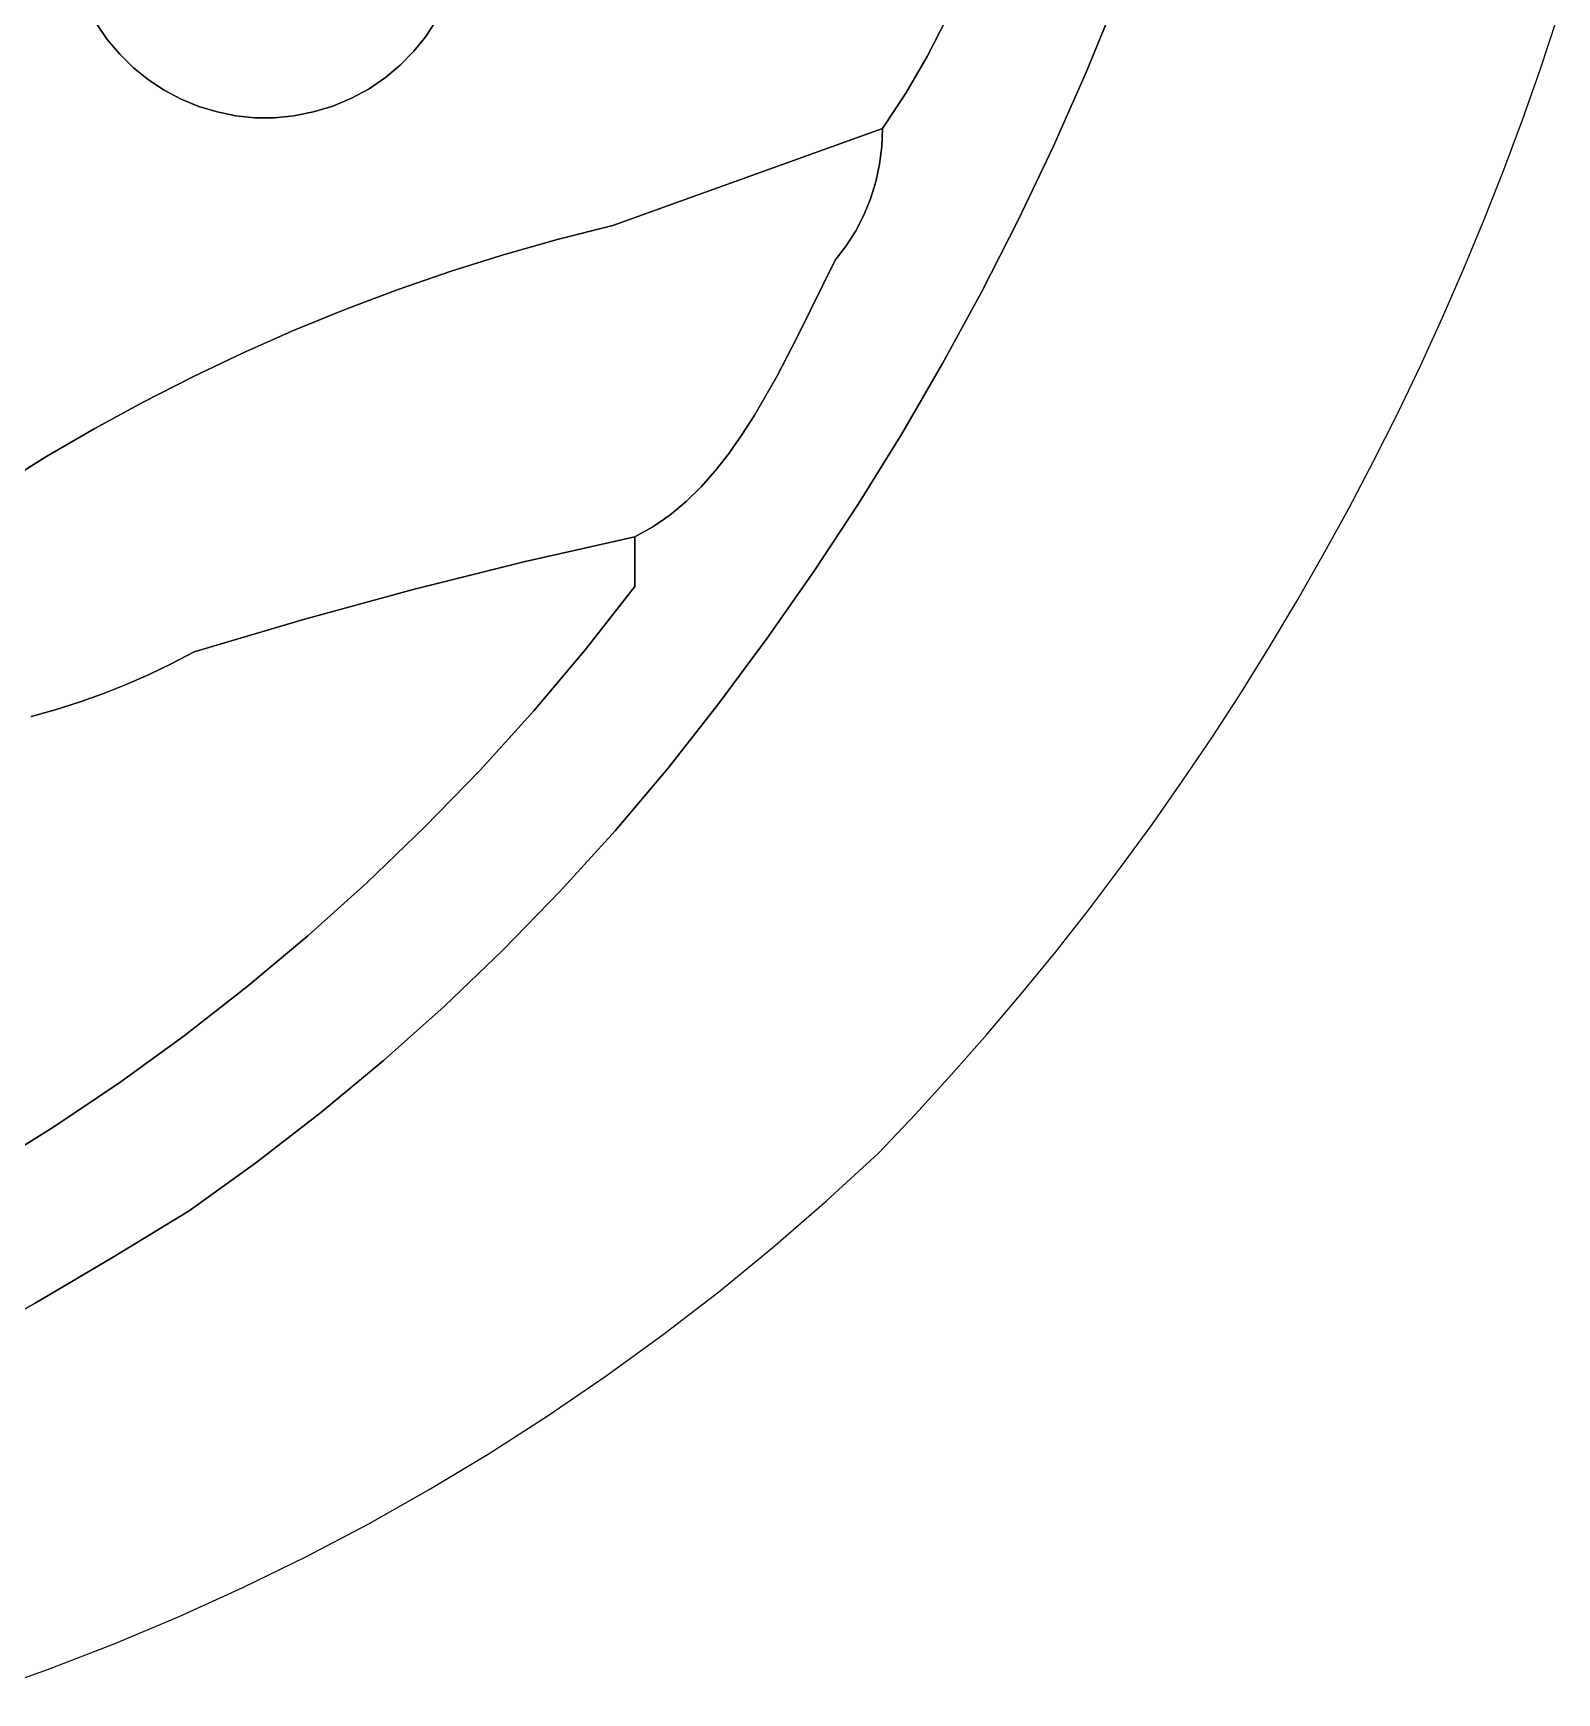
# Model space of a CAD drawing. Header units: inches. Extents: x 37.2 to 70.6, y 17.4 to 61.6.
# Drawn here: x 62.67 to 66.669, y 17.899 to 22.254 of the extents above; entities that cross this region are included whole.
import ezdxf

# ---------------------------------------------------------------- set-up
doc = ezdxf.new("R2010")
doc.units = ezdxf.units.IN
doc.layers.add('SURFACES_FOR_SKETCHUP', color=7, linetype='Continuous')

msp = doc.modelspace()

# ---------------------------------------------------------------- linework, layer by layer
at = {"layer": 'SURFACES_FOR_SKETCHUP'}
for points, invisible_edges in [([(64.5683, 22.4935), (65.0163, 22.1922), (64.6071, 22.526)], 3), ([(65.0667, 22.2911), (64.6071, 22.526), (65.0163, 22.1922)], 3), ([(65.5909, 22.551), (65.5154, 22.3509), (66.5786, 22.026)], 10), ([(66.625, 22.1579), (66.6691, 22.2908), (65.5909, 22.551)], 10), ([(66.5786, 22.026), (66.625, 22.1579), (65.5909, 22.551)], 10), ([(64.526, 22.4646), (64.9603, 22.0961), (64.5683, 22.4935)], 3), ([(65.0163, 22.1922), (64.5683, 22.4935), (64.9603, 22.0961)], 3), ([(64.4804, 22.4398), (64.4315, 22.4192), (64.8986, 22.0032)], 10), ([(64.4804, 22.4398), (64.8986, 22.0032), (64.526, 22.4646)], 3), ([(64.9603, 22.0961), (64.526, 22.4646), (64.8986, 22.0032)], 3), ([(63.6999, 22.2452), (64.1295, 22.4038), (63.7274, 22.287)], 3), ([(64.1295, 22.4038), (63.6999, 22.2452), (64.0484, 21.7131)], 11), ([(64.0484, 21.7131), (64.1911, 21.7492), (64.1295, 22.4038)], 10), ([(64.1784, 22.394), (64.1295, 22.4038), (64.1911, 21.7492)], 10), ([(64.2284, 22.3889), (64.1784, 22.394), (64.1911, 21.7492)], 10), ([(64.1911, 21.7492), (64.8986, 22.0032), (64.3809, 22.4037)], 10), ([(64.3809, 22.4037), (64.3299, 22.3936), (64.1911, 21.7492)], 10), ([(64.3299, 22.3936), (64.279, 22.3887), (64.1911, 21.7492)], 10), ([(64.279, 22.3887), (64.2284, 22.3889), (64.1911, 21.7492)], 10), ([(64.4315, 22.4192), (64.3809, 22.4037), (64.8986, 22.0032)], 10), ([(65.1111, 22.3927), (65.0667, 22.2911), (65.4344, 22.153)], 10), ([(65.4344, 22.153), (65.5154, 22.3509), (65.1111, 22.3927)], 10), ([(63.058, 22.0806), (62.7892, 22.375), (63.0138, 22.1039)], 3), ([(62.8099, 22.3258), (63.0138, 22.1039), (62.7892, 22.375)], 3), ([(63.058, 22.0806), (63.7508, 22.3312), (62.7892, 22.375)], 11), ([(65.5154, 22.3509), (65.4344, 22.153), (66.5298, 21.8949)], 10), ([(66.5298, 21.8949), (66.5786, 22.026), (65.5154, 22.3509)], 10), ([(62.972, 22.1314), (62.8099, 22.3258), (62.9328, 22.1629)], 3), ([(63.0138, 22.1039), (62.8099, 22.3258), (62.972, 22.1314)], 3), ([(62.8099, 22.3258), (62.8349, 22.2799), (62.9328, 22.1629)], 10), ([(63.7508, 22.3312), (63.058, 22.0806), (63.4563, 22.0625)], 11), ([(63.7508, 22.3312), (63.4563, 22.0625), (63.7274, 22.287)], 3), ([(62.8349, 22.2799), (61.6153, 22.2641), (62.864, 22.2373)], 3), ([(62.864, 22.2373), (61.6153, 22.2641), (62.703, 21.1416)], 11), ([(62.5784, 21.0643), (62.703, 21.1416), (61.6153, 22.2641)], 10), ([(62.8967, 22.1983), (62.9328, 22.1629), (62.8349, 22.2799)], 10), ([(62.8349, 22.2799), (62.864, 22.2373), (62.8967, 22.1983)], 8), ([(63.5055, 22.0831), (63.7274, 22.287), (63.4563, 22.0625)], 3), ([(63.7274, 22.287), (63.5055, 22.0831), (63.6999, 22.2452)], 3), ([(65.0667, 22.2911), (65.0163, 22.1922), (65.4344, 22.153)], 10), ([(62.8967, 22.1983), (62.864, 22.2373), (62.703, 21.1416)], 10), ([(63.6999, 22.2452), (63.5055, 22.0831), (63.6684, 22.2061)], 3), ([(63.6999, 22.2452), (63.6684, 22.2061), (64.0484, 21.7131)], 10), ([(62.703, 21.1416), (62.8296, 21.2155), (62.8967, 22.1983)], 10), ([(62.9328, 22.1629), (62.8967, 22.1983), (62.8296, 21.2155)], 10), ([(63.5055, 22.0831), (63.5514, 22.1081), (63.6684, 22.2061)], 10), ([(63.633, 22.1699), (63.6684, 22.2061), (63.5514, 22.1081)], 10), ([(63.5514, 22.1081), (63.594, 22.1372), (63.633, 22.1699)], 8), ([(63.633, 22.1699), (63.594, 22.1372), (63.9068, 21.6731)], 10), ([(63.6684, 22.2061), (63.633, 22.1699), (63.9068, 21.6731)], 10), ([(63.9068, 21.6731), (64.0484, 21.7131), (63.6684, 22.2061)], 10), ([(65.0163, 22.1922), (64.9603, 22.0961), (65.348, 21.9576)], 10), ([(65.348, 21.9576), (65.4344, 22.153), (65.0163, 22.1922)], 10), ([(62.972, 22.1314), (62.9328, 22.1629), (62.8296, 21.2155)], 10), ([(62.8296, 21.2155), (62.9582, 21.2857), (62.972, 22.1314)], 10), ([(63.0138, 22.1039), (62.972, 22.1314), (62.9582, 21.2857)], 10), ([(63.594, 22.1372), (63.5514, 22.1081), (63.7667, 21.6292)], 10), ([(63.7667, 21.6292), (63.9068, 21.6731), (63.594, 22.1372)], 10), ([(65.4344, 22.153), (65.348, 21.9576), (66.4252, 21.6358)], 10), ([(66.4252, 21.6358), (66.4787, 21.7649), (65.4344, 22.153)], 10), ([(66.4787, 21.7649), (66.5298, 21.8949), (65.4344, 22.153)], 10), ([(62.9582, 21.2857), (63.0887, 21.3522), (63.0138, 22.1039)], 10), ([(63.058, 22.0806), (63.0138, 22.1039), (63.0887, 21.3522)], 10), ([(63.1043, 22.0616), (63.058, 22.0806), (63.0887, 21.3522)], 10), ([(63.1043, 22.0616), (63.4563, 22.0625), (63.058, 22.0806)], 3), ([(63.5055, 22.0831), (63.4563, 22.0625), (63.6279, 21.5813)], 10), ([(63.5514, 22.1081), (63.5055, 22.0831), (63.7667, 21.6292)], 10), ([(63.6279, 21.5813), (63.7667, 21.6292), (63.5055, 22.0831)], 10), ([(64.9603, 22.0961), (64.8986, 22.0032), (64.8971, 21.9561)], 8), ([(64.9603, 22.0961), (64.8971, 21.9561), (65.2563, 21.7647)], 11), ([(65.2563, 21.7647), (65.348, 21.9576), (64.9603, 22.0961)], 10), ([(63.0887, 21.3522), (63.221, 21.4151), (63.1043, 22.0616)], 10), ([(63.4563, 22.0625), (63.1043, 22.0616), (63.4053, 22.0469)], 3), ([(63.1522, 22.047), (63.1043, 22.0616), (63.221, 21.4151)], 10), ([(63.1522, 22.047), (63.4053, 22.0469), (63.1043, 22.0616)], 3), ([(63.2014, 22.0371), (63.1522, 22.047), (63.221, 21.4151)], 10), ([(63.2014, 22.0371), (63.4053, 22.0469), (63.1522, 22.047)], 3), ([(63.4053, 22.0469), (63.2014, 22.0371), (63.354, 22.0367)], 3), ([(63.221, 21.4151), (63.355, 21.4743), (63.2014, 22.0371)], 10), ([(63.2517, 22.032), (63.2014, 22.0371), (63.355, 21.4743)], 10), ([(63.2517, 22.032), (63.354, 22.0367), (63.2014, 22.0371)], 3), ([(63.2517, 22.032), (63.3027, 22.0318), (63.354, 22.0367)], 8), ([(63.354, 22.0367), (63.3027, 22.0318), (63.4907, 21.5297)], 10), ([(63.4053, 22.0469), (63.354, 22.0367), (63.4907, 21.5297)], 10), ([(63.4563, 22.0625), (63.4053, 22.0469), (63.6279, 21.5813)], 10), ([(63.4907, 21.5297), (63.6279, 21.5813), (63.4053, 22.0469)], 10), ([(63.3027, 22.0318), (63.2517, 22.032), (63.355, 21.4743)], 10), ([(63.355, 21.4743), (63.4907, 21.5297), (63.3027, 22.0318)], 10), ([(64.8986, 22.0032), (64.1911, 21.7492), (64.8971, 21.9561)], 2), ([(64.8914, 21.9096), (64.8971, 21.9561), (64.1911, 21.7492)], 10), ([(64.8914, 21.9096), (65.2563, 21.7647), (64.8971, 21.9561)], 3), ([(65.348, 21.9576), (65.2563, 21.7647), (66.3113, 21.3809)], 10), ([(66.3113, 21.3809), (66.3694, 21.5078), (65.348, 21.9576)], 10), ([(66.3694, 21.5078), (66.4252, 21.6358), (65.348, 21.9576)], 10), ([(64.8914, 21.9096), (64.1911, 21.7492), (64.8816, 21.8639)], 3), ([(64.8816, 21.8639), (65.2563, 21.7647), (64.8914, 21.9096)], 3), ([(64.8678, 21.8194), (64.8816, 21.8639), (64.1911, 21.7492)], 10), ([(64.8678, 21.8194), (65.2563, 21.7647), (64.8816, 21.8639)], 3), ([(64.8678, 21.8194), (64.1911, 21.7492), (64.8501, 21.7762)], 3), ([(64.8501, 21.7762), (65.1592, 21.5744), (64.8678, 21.8194)], 3), ([(65.2563, 21.7647), (64.8678, 21.8194), (65.1592, 21.5744)], 3), ([(64.8286, 21.7348), (64.8501, 21.7762), (64.1911, 21.7492)], 10), ([(64.8501, 21.7762), (64.8286, 21.7348), (65.1592, 21.5744)], 10), ([(64.0484, 21.7131), (64.4964, 21.1517), (64.1911, 21.7492)], 3), ([(64.7746, 21.6579), (64.8034, 21.6953), (64.1911, 21.7492)], 10), ([(64.6216, 21.3528), (64.1911, 21.7492), (64.5621, 21.2494)], 3), ([(64.5301, 21.1996), (64.1911, 21.7492), (64.4964, 21.1517)], 3), ([(64.5621, 21.2494), (64.1911, 21.7492), (64.5301, 21.1996)], 3), ([(64.7746, 21.6579), (64.1911, 21.7492), (64.676, 21.4579)], 3), ([(64.676, 21.4579), (64.1911, 21.7492), (64.6216, 21.3528)], 3), ([(64.8286, 21.7348), (64.1911, 21.7492), (64.8034, 21.6953)], 3), ([(64.8286, 21.7348), (64.8034, 21.6953), (65.1592, 21.5744)], 10), ([(65.1592, 21.5744), (66.1881, 21.1304), (65.2563, 21.7647)], 3), ([(66.1881, 21.1304), (66.2508, 21.2551), (65.2563, 21.7647)], 10), ([(66.2508, 21.2551), (66.3113, 21.3809), (65.2563, 21.7647)], 10), ([(63.9068, 21.6731), (64.2965, 20.958), (64.0484, 21.7131)], 3), ([(64.3833, 21.0244), (64.0484, 21.7131), (64.3412, 20.989)], 3), ([(64.3412, 20.989), (64.0484, 21.7131), (64.2965, 20.958)], 3), ([(64.4232, 21.0636), (64.0484, 21.7131), (64.3833, 21.0244)], 3), ([(64.4608, 21.1063), (64.0484, 21.7131), (64.4232, 21.0636)], 3), ([(64.4964, 21.1517), (64.0484, 21.7131), (64.4608, 21.1063)], 3), ([(64.8034, 21.6953), (64.7746, 21.6579), (65.0569, 21.3868)], 10), ([(65.0569, 21.3868), (65.1592, 21.5744), (64.8034, 21.6953)], 10), ([(63.7667, 21.6292), (63.9575, 20.8662), (63.9068, 21.6731)], 3), ([(64.2965, 20.958), (63.9068, 21.6731), (64.2492, 20.9318)], 3), ([(64.2492, 20.9318), (63.9068, 21.6731), (63.9575, 20.8662)], 3), ([(64.676, 21.4579), (65.0569, 21.3868), (64.7746, 21.6579)], 3), ([(63.6279, 21.5813), (63.9575, 20.8662), (63.7667, 21.6292)], 3), ([(63.4907, 21.5297), (63.6673, 20.7941), (63.6279, 21.5813)], 3), ([(63.9575, 20.8662), (63.6279, 21.5813), (63.6673, 20.7941)], 3), ([(65.0569, 21.3868), (66.056, 20.8845), (65.1592, 21.5744)], 3), ([(66.1232, 21.0068), (65.1592, 21.5744), (66.056, 20.8845)], 3), ([(66.1881, 21.1304), (65.1592, 21.5744), (66.1232, 21.0068)], 3), ([(63.355, 21.4743), (63.6673, 20.7941), (63.4907, 21.5297)], 3), ([(63.355, 21.4743), (63.221, 21.4151), (63.6673, 20.7941)], 10), ([(64.6216, 21.3528), (64.9494, 21.202), (64.676, 21.4579)], 3), ([(64.9494, 21.202), (65.0569, 21.3868), (64.676, 21.4579)], 10), ([(63.0887, 21.3522), (63.3788, 20.7153), (63.221, 21.4151)], 3), ([(63.3788, 20.7153), (63.6673, 20.7941), (63.221, 21.4151)], 10), ([(64.9494, 21.202), (65.9865, 20.7634), (65.0569, 21.3868)], 3), ([(66.056, 20.8845), (65.0569, 21.3868), (65.9865, 20.7634)], 3), ([(62.9582, 21.2857), (63.3788, 20.7153), (63.0887, 21.3522)], 3), ([(64.6216, 21.3528), (64.5621, 21.2494), (64.9494, 21.202)], 10), ([(62.9582, 21.2857), (62.8296, 21.2155), (63.0922, 20.6299)], 10), ([(63.0922, 20.6299), (63.3788, 20.7153), (62.9582, 21.2857)], 10), ([(62.8296, 21.2155), (62.703, 21.1416), (63.0922, 20.6299)], 10), ([(64.5301, 21.1996), (64.8367, 21.0202), (64.5621, 21.2494)], 3), ([(64.9494, 21.202), (64.5621, 21.2494), (64.8367, 21.0202)], 3), ([(64.4964, 21.1517), (64.8367, 21.0202), (64.5301, 21.1996)], 3), ([(64.8367, 21.0202), (65.841, 20.5249), (64.9494, 21.202)], 3), ([(65.9149, 20.6435), (64.9494, 21.202), (65.841, 20.5249)], 3), ([(65.9865, 20.7634), (64.9494, 21.202), (65.9149, 20.6435)], 3), ([(62.703, 21.1416), (62.5784, 21.0643), (62.9138, 20.5445)], 10), ([(62.9138, 20.5445), (62.9742, 20.5709), (62.703, 21.1416)], 10), ([(62.9742, 20.5709), (63.0337, 20.5994), (62.703, 21.1416)], 10), ([(63.0337, 20.5994), (63.0922, 20.6299), (62.703, 21.1416)], 10), ([(64.4964, 21.1517), (64.4608, 21.1063), (64.719, 20.8414)], 10), ([(64.8367, 21.0202), (64.4964, 21.1517), (64.719, 20.8414)], 3), ([(64.4608, 21.1063), (64.4232, 21.0636), (64.719, 20.8414)], 10), ([(62.5784, 21.0643), (62.456, 20.9834), (62.7905, 20.4981)], 10), ([(62.8525, 20.5202), (62.9138, 20.5445), (62.5784, 21.0643)], 10), ([(62.7905, 20.4981), (62.8525, 20.5202), (62.5784, 21.0643)], 10), ([(64.4232, 21.0636), (64.3833, 21.0244), (64.719, 20.8414)], 10), ([(64.3833, 21.0244), (64.3412, 20.989), (64.5962, 20.6658)], 10), ([(64.5962, 20.6658), (64.719, 20.8414), (64.3833, 21.0244)], 10), ([(64.719, 20.8414), (65.6868, 20.2918), (64.8367, 21.0202)], 3), ([(65.841, 20.5249), (64.8367, 21.0202), (65.765, 20.4077)], 3), ([(65.765, 20.4077), (64.8367, 21.0202), (65.6868, 20.2918)], 3), ([(62.6641, 20.4604), (62.7277, 20.4781), (62.456, 20.9834)], 10), ([(62.7277, 20.4781), (62.7905, 20.4981), (62.456, 20.9834)], 10), ([(64.3412, 20.989), (64.2965, 20.958), (64.249, 20.8019)], 10), ([(64.249, 20.8019), (64.5962, 20.6658), (64.3412, 20.989)], 11), ([(64.2965, 20.958), (64.2492, 20.9318), (64.249, 20.8019)], 8), ([(64.2492, 20.9318), (63.9575, 20.8662), (64.249, 20.8019)], 2), ([(63.6673, 20.7941), (63.9836, 20.4757), (63.9575, 20.8662)], 3), ([(64.119, 20.6363), (64.249, 20.8019), (63.9575, 20.8662)], 10), ([(64.119, 20.6363), (63.9575, 20.8662), (63.9836, 20.4757)], 3), ([(64.5962, 20.6658), (65.524, 20.0641), (64.719, 20.8414)], 3), ([(65.6065, 20.1772), (65.6868, 20.2918), (64.719, 20.8414)], 10), ([(65.6065, 20.1772), (64.719, 20.8414), (65.524, 20.0641)], 3), ([(63.6673, 20.7941), (63.3788, 20.7153), (63.8429, 20.3202)], 10), ([(63.9836, 20.4757), (63.6673, 20.7941), (63.8429, 20.3202)], 3), ([(64.119, 20.6363), (64.4685, 20.4935), (64.249, 20.8019)], 3), ([(64.5962, 20.6658), (64.249, 20.8019), (64.4685, 20.4935)], 3), ([(63.3788, 20.7153), (63.0922, 20.6299), (63.5464, 20.0249)], 10), ([(63.6971, 20.1699), (63.8429, 20.3202), (63.3788, 20.7153)], 10), ([(63.5464, 20.0249), (63.6971, 20.1699), (63.3788, 20.7153)], 10), ([(64.5962, 20.6658), (64.4685, 20.4935), (65.4394, 19.9525)], 10), ([(65.524, 20.0641), (64.5962, 20.6658), (65.4394, 19.9525)], 3), ([(63.0337, 20.5994), (62.9742, 20.5709), (63.3909, 19.8853)], 10), ([(63.0922, 20.6299), (63.0337, 20.5994), (63.5464, 20.0249)], 10), ([(63.3909, 19.8853), (63.5464, 20.0249), (63.0337, 20.5994)], 10), ([(63.9836, 20.4757), (64.3358, 20.3246), (64.119, 20.6363)], 3), ([(64.4685, 20.4935), (64.119, 20.6363), (64.3358, 20.3246)], 3), ([(62.9742, 20.5709), (62.9138, 20.5445), (63.3909, 19.8853)], 10), ([(62.8525, 20.5202), (62.7905, 20.4981), (63.2307, 19.7513)], 10), ([(62.9138, 20.5445), (62.8525, 20.5202), (63.2307, 19.7513)], 10), ([(63.2307, 19.7513), (63.3909, 19.8853), (62.9138, 20.5445)], 10), ([(62.7277, 20.4781), (62.6641, 20.4604), (63.0661, 19.623)], 10), ([(62.7905, 20.4981), (62.7277, 20.4781), (63.2307, 19.7513)], 10), ([(63.0661, 19.623), (63.2307, 19.7513), (62.7277, 20.4781)], 10), ([(63.8429, 20.3202), (64.1971, 20.1607), (63.9836, 20.4757)], 3), ([(64.3358, 20.3246), (63.9836, 20.4757), (64.1971, 20.1607)], 3), ([(64.4685, 20.4935), (64.3358, 20.3246), (65.2639, 19.7336)], 10), ([(65.3527, 19.8423), (65.4394, 19.9525), (64.4685, 20.4935)], 10), ([(65.2639, 19.7336), (65.3527, 19.8423), (64.4685, 20.4935)], 10), ([(62.5111, 20.3731), (63.0661, 19.623), (62.6641, 20.4604)], 11), ([(62.4646, 20.3401), (62.4167, 20.3092), (62.8971, 19.5004)], 10), ([(62.5111, 20.3731), (62.4646, 20.3401), (63.0661, 19.623)], 10), ([(62.8971, 19.5004), (63.0661, 19.623), (62.4646, 20.3401)], 10), ([(62.4167, 20.3092), (62.3676, 20.2803), (62.8971, 19.5004)], 10), ([(63.6971, 20.1699), (64.0528, 20.0019), (63.8429, 20.3202)], 3), ([(64.1971, 20.1607), (63.8429, 20.3202), (64.0528, 20.0019)], 3), ([(64.1971, 20.1607), (65.0802, 19.5209), (64.3358, 20.3246)], 3), ([(65.0802, 19.5209), (65.1731, 19.6265), (64.3358, 20.3246)], 10), ([(65.1731, 19.6265), (65.2639, 19.7336), (64.3358, 20.3246)], 10), ([(62.3172, 20.2535), (62.2657, 20.2288), (62.7239, 19.3837)], 10), ([(62.3676, 20.2803), (62.3172, 20.2535), (62.8971, 19.5004)], 10), ([(62.7239, 19.3837), (62.8971, 19.5004), (62.3172, 20.2535)], 10), ([(62.2657, 20.2288), (62.1336, 20.1468), (62.7239, 19.3837)], 11), ([(63.5464, 20.0249), (63.9032, 19.8483), (63.6971, 20.1699)], 3), ([(64.0528, 20.0019), (63.6971, 20.1699), (63.9032, 19.8483)], 3), ([(62.1336, 20.1468), (62.0554, 20.0855), (62.7239, 19.3837)], 10), ([(64.0528, 20.0019), (64.8883, 19.3146), (64.1971, 20.1607)], 3), ([(64.9852, 19.4169), (64.1971, 20.1607), (64.8883, 19.3146)], 3), ([(65.0802, 19.5209), (64.1971, 20.1607), (64.9852, 19.4169)], 3), ([(62.5466, 19.273), (62.7239, 19.3837), (62.0554, 20.0855)], 10), ([(63.3909, 19.8853), (63.7483, 19.7001), (63.5464, 20.0249)], 3), ([(63.9032, 19.8483), (63.5464, 20.0249), (63.7483, 19.7001)], 3), ([(63.9032, 19.8483), (64.7519, 19.1893), (64.0528, 20.0019)], 3), ([(64.7519, 19.1893), (64.8883, 19.3146), (64.0528, 20.0019)], 10), ([(63.3909, 19.8853), (63.2307, 19.7513), (63.5883, 19.5574)], 10), ([(63.7483, 19.7001), (63.3909, 19.8853), (63.5883, 19.5574)], 3), ([(63.9032, 19.8483), (63.7483, 19.7001), (64.4692, 18.9512)], 10), ([(64.6122, 19.0681), (63.9032, 19.8483), (64.4692, 18.9512)], 3), ([(64.6122, 19.0681), (64.7519, 19.1893), (63.9032, 19.8483)], 10), ([(63.2307, 19.7513), (63.0661, 19.623), (63.4234, 19.4203)], 10), ([(63.4234, 19.4203), (63.5883, 19.5574), (63.2307, 19.7513)], 10), ([(63.7483, 19.7001), (63.5883, 19.5574), (64.3231, 18.8386)], 10), ([(64.3231, 18.8386), (64.4692, 18.9512), (63.7483, 19.7001)], 10), ([(63.0661, 19.623), (62.8971, 19.5004), (63.2537, 19.2891)], 10), ([(63.2537, 19.2891), (63.4234, 19.4203), (63.0661, 19.623)], 10), ([(63.5883, 19.5574), (63.4234, 19.4203), (64.1739, 18.7303)], 10), ([(64.1739, 18.7303), (64.3231, 18.8386), (63.5883, 19.5574)], 10), ([(62.8971, 19.5004), (62.7239, 19.3837), (63.0794, 19.1637)], 10), ([(63.0794, 19.1637), (63.2537, 19.2891), (62.8971, 19.5004)], 10), ([(62.7239, 19.3837), (62.5466, 19.273), (62.8782, 19.0408)], 10), ([(62.8782, 19.0408), (63.0794, 19.1637), (62.7239, 19.3837)], 10), ([(63.4234, 19.4203), (63.2537, 19.2891), (63.8668, 18.527)], 10), ([(64.0218, 18.6264), (64.1739, 18.7303), (63.4234, 19.4203)], 10), ([(63.8668, 18.527), (64.0218, 18.6264), (63.4234, 19.4203)], 10), ([(62.5466, 19.273), (62.3655, 19.1684), (62.6751, 18.9213)], 10), ([(62.6751, 18.9213), (62.8782, 19.0408), (62.5466, 19.273)], 10), ([(63.2537, 19.2891), (63.0794, 19.1637), (63.709, 18.432)], 10), ([(63.709, 18.432), (63.8668, 18.527), (63.2537, 19.2891)], 10), ([(62.4699, 18.8055), (62.6751, 18.9213), (62.3655, 19.1684)], 10), ([(63.0794, 19.1637), (62.8782, 19.0408), (63.3856, 18.2559)], 10), ([(63.3856, 18.2559), (63.5486, 18.3417), (63.0794, 19.1637)], 10), ([(63.5486, 18.3417), (63.709, 18.432), (63.0794, 19.1637)], 10), ([(62.8782, 19.0408), (62.6751, 18.9213), (63.2202, 18.1749)], 10), ([(63.2202, 18.1749), (63.3856, 18.2559), (62.8782, 19.0408)], 10), ([(62.6751, 18.9213), (62.4699, 18.8055), (62.8823, 18.0271)], 10), ([(63.0524, 18.0986), (63.2202, 18.1749), (62.6751, 18.9213)], 10), ([(62.8823, 18.0271), (63.0524, 18.0986), (62.6751, 18.9213)], 10), ([(62.4699, 18.8055), (62.2628, 18.6931), (62.7101, 17.9605)], 10), ([(62.7101, 17.9605), (62.8823, 18.0271), (62.4699, 18.8055)], 10), ([(62.5358, 17.8988), (62.7101, 17.9605), (62.2628, 18.6931)], 10)]:
    msp.add_3dface(points, dxfattribs=dict(at, invisible_edges=invisible_edges))

doc.saveas('drawing.dxf')
